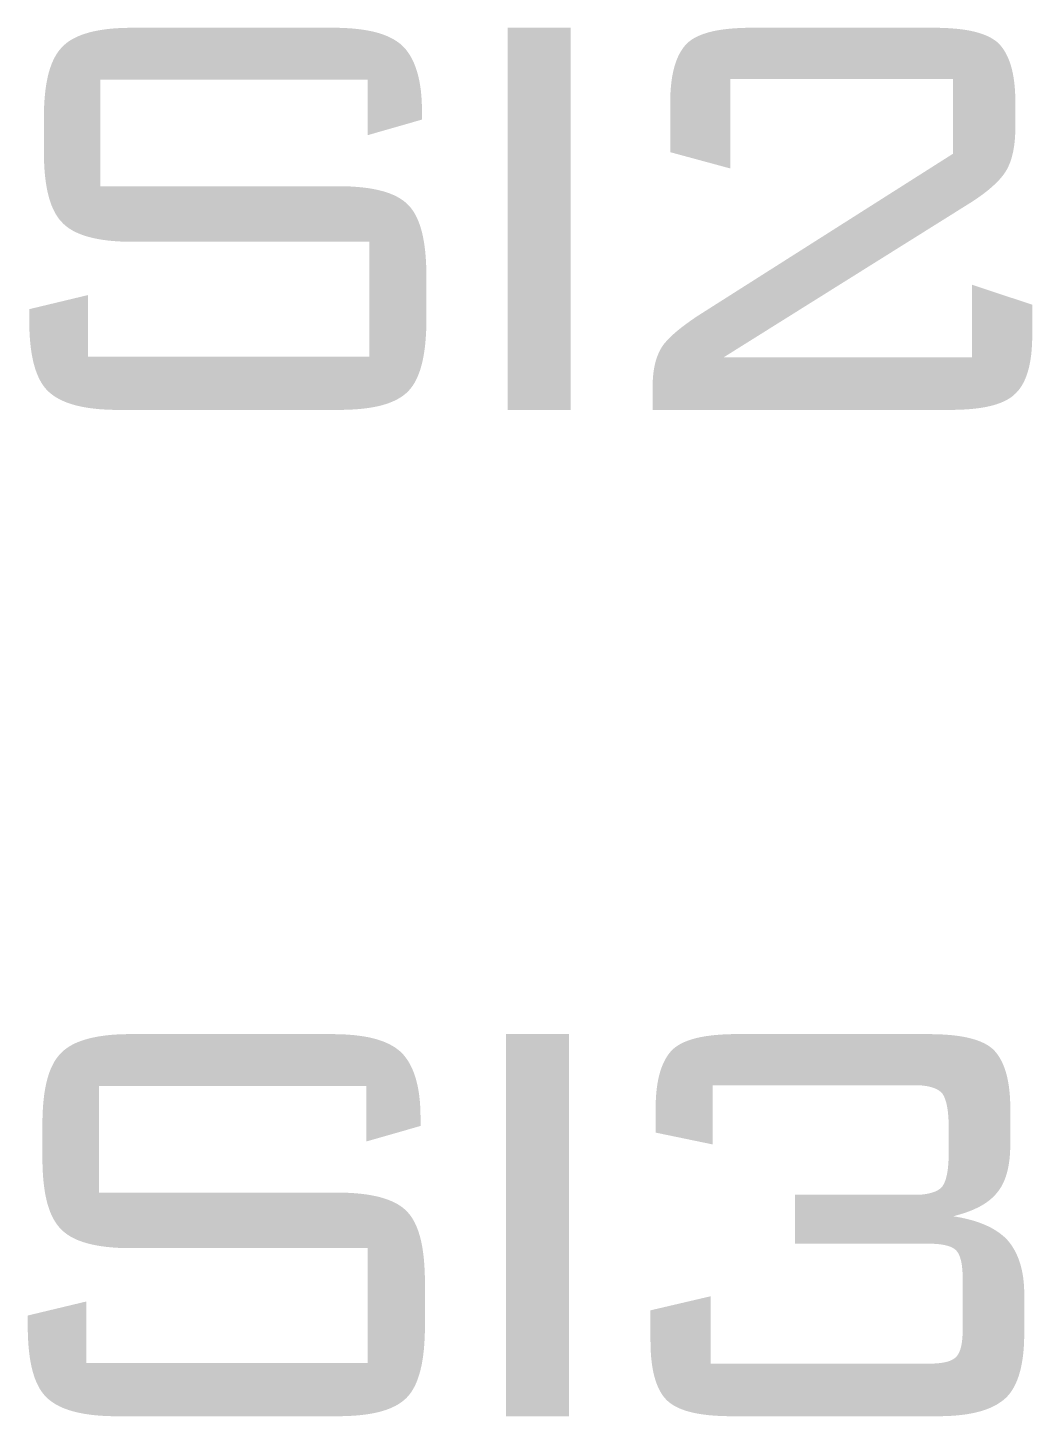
# Model space of a CAD drawing. Extents: x -45 to 645, y -160 to 467.
# Drawn here: x 620.95 to 624.78, y 163.23 to 168.52 of the extents above; entities that cross this region are included whole.
import ezdxf

# ---------------------------------------------------------------- set-up
doc = ezdxf.new("R2010")
doc.units = 0
doc.layers.add('预设值', color=7, linetype='Continuous', true_color=0x000000)

msp = doc.modelspace()

# ---------------------------------------------------------------- hatches: boundary and pattern name
at = {"layer": '预设值', "linetype": 'ByBlock'}
for points in [[(622.2418, 168.1113), (622.2418, 168.323), (622.2418, 168.323), (621.2221, 168.323), (621.2221, 168.323), (621.2221, 167.9166), (621.2222, 167.9166), (622.13, 167.9166), (622.1537, 167.9164), (622.1764, 167.9156), (622.1982, 167.9142), (622.219, 167.9123), (622.2389, 167.9099), (622.2486, 167.9085), (622.2579, 167.9069), (622.2671, 167.9052), (622.276, 167.9034), (622.2847, 167.9014), (622.2931, 167.8993), (622.3013, 167.8971), (622.3092, 167.8947), (622.317, 167.8921), (622.3245, 167.8895), (622.3317, 167.8866), (622.3387, 167.8837), (622.3455, 167.8806), (622.352, 167.8773), (622.3583, 167.8739), (622.3613, 167.8722), (622.3643, 167.8704), (622.3672, 167.8685), (622.3701, 167.8667), (622.3729, 167.8648), (622.3756, 167.8628), (622.3783, 167.8609), (622.381, 167.8589), (622.3835, 167.8568), (622.386, 167.8547), (622.3885, 167.8526), (622.3908, 167.8504), (622.3932, 167.8483), (622.3954, 167.846), (622.3976, 167.8437), (622.3998, 167.8414), (622.4019, 167.839), (622.404, 167.8365), (622.4061, 167.834), (622.4081, 167.8314), (622.4101, 167.8288), (622.4121, 167.826), (622.414, 167.8233), (622.4159, 167.8204), (622.4177, 167.8175), (622.4195, 167.8145), (622.4213, 167.8115), (622.423, 167.8084), (622.4264, 167.802), (622.4296, 167.7954), (622.4327, 167.7885), (622.4356, 167.7814), (622.4384, 167.774), (622.4411, 167.7664), (622.4436, 167.7585), (622.4459, 167.7503), (622.4482, 167.7419), (622.4503, 167.7333), (622.4522, 167.7244), (622.454, 167.7152), (622.4557, 167.7057), (622.4573, 167.6961), (622.4587, 167.6861), (622.4611, 167.6654), (622.4629, 167.6437), (622.4643, 167.6209), (622.4651, 167.5971), (622.4653, 167.5722), (622.4653, 167.5722), (622.4653, 167.4086), (622.4651, 167.3842), (622.4643, 167.3607), (622.4629, 167.3382), (622.4611, 167.3166), (622.4587, 167.296), (622.4557, 167.2763), (622.454, 167.2669), (622.4522, 167.2577), (622.4503, 167.2487), (622.4482, 167.24), (622.4459, 167.2315), (622.4436, 167.2233), (622.4411, 167.2153), (622.4384, 167.2076), (622.4356, 167.2001), (622.4327, 167.1929), (622.4296, 167.1859), (622.4264, 167.1792), (622.423, 167.1727), (622.4213, 167.1696), (622.4195, 167.1665), (622.4177, 167.1635), (622.4159, 167.1606), (622.414, 167.1577), (622.4121, 167.1549), (622.4101, 167.1522), (622.4081, 167.1495), (622.4061, 167.1469), (622.404, 167.1444), (622.4019, 167.1419), (622.3998, 167.1395), (622.3976, 167.1371), (622.3954, 167.1348), (622.3932, 167.1326), (622.3909, 167.1304), (622.3885, 167.1282), (622.3861, 167.1261), (622.3836, 167.124), (622.381, 167.122), (622.3784, 167.12), (622.3758, 167.118), (622.373, 167.1161), (622.3703, 167.1142), (622.3674, 167.1123), (622.3645, 167.1105), (622.3616, 167.1087), (622.3586, 167.1069), (622.3524, 167.1035), (622.3459, 167.1003), (622.3393, 167.0972), (622.3323, 167.0942), (622.3252, 167.0914), (622.3178, 167.0887), (622.3102, 167.0862), (622.3023, 167.0838), (622.2941, 167.0815), (622.2858, 167.0794), (622.2772, 167.0774), (622.2683, 167.0756), (622.2592, 167.0739), (622.2498, 167.0723), (622.2402, 167.0709), (622.2202, 167.0685), (622.1992, 167.0666), (622.1772, 167.0653), (622.1541, 167.0645), (622.13, 167.0642), (622.13, 167.0642), (621.2891, 167.0642), (621.265, 167.0645), (621.2418, 167.0654), (621.2197, 167.0669), (621.1985, 167.0689), (621.1783, 167.0716), (621.1686, 167.0731), (621.1591, 167.0748), (621.1498, 167.0766), (621.1408, 167.0786), (621.1321, 167.0807), (621.1236, 167.0829), (621.1153, 167.0853), (621.1073, 167.0878), (621.0996, 167.0905), (621.092, 167.0933), (621.0848, 167.0962), (621.0777, 167.0993), (621.0709, 167.1025), (621.0644, 167.1059), (621.0581, 167.1094), (621.0521, 167.113), (621.0491, 167.1149), (621.0463, 167.1168), (621.0434, 167.1187), (621.0407, 167.1207), (621.038, 167.1227), (621.0354, 167.1247), (621.0328, 167.1268), (621.0303, 167.1289), (621.0279, 167.131), (621.0255, 167.1332), (621.0232, 167.1354), (621.0209, 167.1376), (621.0187, 167.1399), (621.0165, 167.1422), (621.0144, 167.1447), (621.0123, 167.1471), (621.0102, 167.1496), (621.0082, 167.1522), (621.0062, 167.1549), (621.0043, 167.1576), (621.0024, 167.1604), (621.0005, 167.1632), (620.9986, 167.1661), (620.9968, 167.1691), (620.9951, 167.1721), (620.9933, 167.1752), (620.99, 167.1816), (620.9868, 167.1882), (620.9837, 167.195), (620.9807, 167.2021), (620.978, 167.2095), (620.9753, 167.2171), (620.9728, 167.2249), (620.9704, 167.233), (620.9682, 167.2414), (620.9661, 167.25), (620.9642, 167.2588), (620.9624, 167.2679), (620.9607, 167.2772), (620.9591, 167.2868), (620.9577, 167.2966), (620.9553, 167.317), (620.9535, 167.3385), (620.9522, 167.3608), (620.9514, 167.3842), (620.9511, 167.4086), (620.9511, 167.4086), (620.9511, 167.4481), (620.9511, 167.4481), (621.1746, 167.5017), (621.1746, 167.5017), (621.1746, 167.2674), (621.1747, 167.2674), (622.2473, 167.2674), (622.2473, 167.2674), (622.2473, 167.7049), (622.2473, 167.7049), (621.3422, 167.7049), (621.3181, 167.7052), (621.295, 167.7061), (621.2728, 167.7076), (621.2516, 167.7096), (621.2315, 167.7123), (621.2218, 167.7138), (621.2123, 167.7155), (621.2031, 167.7173), (621.1942, 167.7193), (621.1855, 167.7214), (621.177, 167.7236), (621.1689, 167.726), (621.1609, 167.7285), (621.1532, 167.7312), (621.1458, 167.734), (621.1386, 167.7369), (621.1317, 167.74), (621.1251, 167.7432), (621.1187, 167.7466), (621.1125, 167.7501), (621.1096, 167.7519), (621.1067, 167.7537), (621.1038, 167.7556), (621.101, 167.7575), (621.0983, 167.7594), (621.0957, 167.7614), (621.0931, 167.7634), (621.0906, 167.7654), (621.0881, 167.7675), (621.0857, 167.7696), (621.0834, 167.7717), (621.0811, 167.7739), (621.0789, 167.7761), (621.0746, 167.7806), (621.0724, 167.7829), (621.0703, 167.7853), (621.0682, 167.7878), (621.0661, 167.7903), (621.0641, 167.7929), (621.0621, 167.7956), (621.0602, 167.7983), (621.0583, 167.8011), (621.0564, 167.8039), (621.0545, 167.8068), (621.0527, 167.8097), (621.051, 167.8128), (621.0492, 167.8159), (621.0459, 167.8222), (621.0427, 167.8288), (621.0396, 167.8357), (621.0366, 167.8428), (621.0339, 167.8501), (621.0312, 167.8577), (621.0287, 167.8656), (621.0263, 167.8737), (621.0241, 167.882), (621.022, 167.8906), (621.0201, 167.8994), (621.0183, 167.9085), (621.0166, 167.9179), (621.015, 167.9275), (621.0136, 167.9373), (621.0112, 167.9577), (621.0094, 167.9791), (621.0081, 168.0015), (621.0073, 168.0249), (621.007, 168.0492), (621.007, 168.0492), (621.007, 168.1762), (621.0073, 168.2006), (621.0081, 168.224), (621.0094, 168.2464), (621.0112, 168.2678), (621.0136, 168.2882), (621.015, 168.298), (621.0166, 168.3076), (621.0183, 168.3169), (621.0201, 168.326), (621.022, 168.3348), (621.0241, 168.3434), (621.0263, 168.3518), (621.0287, 168.3599), (621.0312, 168.3677), (621.0339, 168.3753), (621.0366, 168.3827), (621.0396, 168.3898), (621.0427, 168.3966), (621.0459, 168.4032), (621.0492, 168.4096), (621.051, 168.4127), (621.0527, 168.4157), (621.0545, 168.4187), (621.0564, 168.4216), (621.0583, 168.4244), (621.0602, 168.4272), (621.0621, 168.4299), (621.0641, 168.4325), (621.0661, 168.4351), (621.0682, 168.4376), (621.0703, 168.4401), (621.0724, 168.4425), (621.0746, 168.4448), (621.0789, 168.4494), (621.0811, 168.4516), (621.0834, 168.4537), (621.0857, 168.4559), (621.0881, 168.458), (621.0906, 168.46), (621.0931, 168.4621), (621.0957, 168.4641), (621.0983, 168.466), (621.101, 168.468), (621.1038, 168.4699), (621.1067, 168.4717), (621.1096, 168.4736), (621.1125, 168.4754), (621.1187, 168.4788), (621.1251, 168.4822), (621.1317, 168.4854), (621.1386, 168.4885), (621.1458, 168.4914), (621.1532, 168.4942), (621.1609, 168.4969), (621.1689, 168.4994), (621.177, 168.5018), (621.1855, 168.5041), (621.1942, 168.5062), (621.2031, 168.5081), (621.2123, 168.51), (621.2218, 168.5116), (621.2315, 168.5132), (621.2516, 168.5158), (621.2728, 168.5179), (621.295, 168.5193), (621.3181, 168.5202), (621.3422, 168.5205), (621.3423, 168.5205), (622.1104, 168.5205), (622.134, 168.5203), (622.1567, 168.5195), (622.1784, 168.5181), (622.1991, 168.5162), (622.2189, 168.5138), (622.2284, 168.5124), (622.2377, 168.5108), (622.2467, 168.5092), (622.2556, 168.5073), (622.2642, 168.5053), (622.2725, 168.5032), (622.2807, 168.501), (622.2886, 168.4986), (622.2963, 168.4961), (622.3037, 168.4934), (622.3109, 168.4906), (622.318, 168.4876), (622.3247, 168.4845), (622.3313, 168.4812), (622.3376, 168.4779), (622.3438, 168.4743), (622.3497, 168.4706), (622.3525, 168.4687), (622.3553, 168.4668), (622.3581, 168.4648), (622.3608, 168.4628), (622.3635, 168.4608), (622.3661, 168.4587), (622.3686, 168.4566), (622.3711, 168.4544), (622.3735, 168.4523), (622.3759, 168.45), (622.3781, 168.4477), (622.3803, 168.4454), (622.3825, 168.4431), (622.3846, 168.4406), (622.3866, 168.4382), (622.3887, 168.4356), (622.3927, 168.4304), (622.3965, 168.425), (622.4003, 168.4194), (622.4038, 168.4136), (622.4073, 168.4076), (622.4106, 168.4014), (622.4138, 168.395), (622.4169, 168.3884), (622.4198, 168.3816), (622.4225, 168.3746), (622.4252, 168.3673), (622.4277, 168.3599), (622.43, 168.3523), (622.4323, 168.3444), (622.4343, 168.3364), (622.4363, 168.3281), (622.4381, 168.3196), (622.4397, 168.311), (622.4412, 168.3021), (622.4426, 168.293), (622.4439, 168.2837), (622.4459, 168.2644), (622.4473, 168.2444), (622.4482, 168.2234), (622.4485, 168.2016), (622.4485, 168.2016), (622.4485, 168.1706), (622.4485, 168.1706)], [(623.0151, 167.0642), (622.7748, 167.0642), (622.7748, 167.0643), (622.7748, 168.5205), (622.7748, 168.5205), (623.0151, 168.5205), (623.0151, 168.5205)], [(623.3949, 168.0464), (623.3949, 168.2355), (623.3952, 168.2557), (623.396, 168.2751), (623.3973, 168.2936), (623.3991, 168.3112), (623.4002, 168.3198), (623.4014, 168.3281), (623.4027, 168.3362), (623.4042, 168.3441), (623.4058, 168.3518), (623.4075, 168.3593), (623.4094, 168.3667), (623.4114, 168.3738), (623.4134, 168.3807), (623.4157, 168.3874), (623.418, 168.3939), (623.4205, 168.4002), (623.423, 168.4064), (623.4257, 168.4123), (623.4286, 168.418), (623.4315, 168.4236), (623.4346, 168.4289), (623.4377, 168.4341), (623.441, 168.4391), (623.4444, 168.4439), (623.4462, 168.4462), (623.448, 168.4485), (623.4498, 168.4507), (623.4516, 168.4529), (623.4535, 168.4551), (623.4553, 168.4572), (623.4573, 168.4592), (623.4592, 168.4612), (623.4612, 168.4631), (623.4633, 168.4649), (623.4654, 168.4667), (623.4675, 168.4684), (623.4698, 168.4701), (623.472, 168.4718), (623.4744, 168.4735), (623.4768, 168.4751), (623.4792, 168.4768), (623.4817, 168.4783), (623.4843, 168.4799), (623.4869, 168.4814), (623.4924, 168.4844), (623.498, 168.4872), (623.5039, 168.4899), (623.51, 168.4925), (623.5164, 168.495), (623.523, 168.4974), (623.5298, 168.4996), (623.5369, 168.5018), (623.5442, 168.5038), (623.5517, 168.5057), (623.5595, 168.5075), (623.5675, 168.5092), (623.5758, 168.5108), (623.5843, 168.5122), (623.602, 168.5147), (623.6207, 168.5168), (623.6403, 168.5184), (623.6609, 168.5196), (623.6825, 168.5203), (623.705, 168.5205), (623.7051, 168.5205), (624.4007, 168.5205), (624.4233, 168.5203), (624.4449, 168.5196), (624.4655, 168.5184), (624.4851, 168.5168), (624.5038, 168.5147), (624.5215, 168.5122), (624.53, 168.5108), (624.5382, 168.5092), (624.5463, 168.5075), (624.554, 168.5057), (624.5616, 168.5038), (624.5689, 168.5018), (624.576, 168.4996), (624.5828, 168.4974), (624.5894, 168.495), (624.5958, 168.4925), (624.6019, 168.4899), (624.6078, 168.4872), (624.6135, 168.4844), (624.6189, 168.4814), (624.6215, 168.4799), (624.6241, 168.4783), (624.6266, 168.4768), (624.6291, 168.4751), (624.6315, 168.4735), (624.6338, 168.4718), (624.6361, 168.4701), (624.6383, 168.4684), (624.6405, 168.4667), (624.6426, 168.4649), (624.6446, 168.4631), (624.6466, 168.4612), (624.6486, 168.4592), (624.6505, 168.4572), (624.6524, 168.4551), (624.6542, 168.4529), (624.6561, 168.4507), (624.6579, 168.4485), (624.6597, 168.4462), (624.6614, 168.4439), (624.6648, 168.4391), (624.6681, 168.4341), (624.6713, 168.4289), (624.6743, 168.4236), (624.6773, 168.418), (624.6801, 168.4123), (624.6828, 168.4064), (624.6853, 168.4002), (624.6878, 168.3939), (624.6901, 168.3874), (624.6923, 168.3807), (624.6944, 168.3738), (624.6964, 168.3667), (624.6982, 168.3593), (624.7, 168.3518), (624.7016, 168.3441), (624.703, 168.3362), (624.7044, 168.3281), (624.7056, 168.3198), (624.7067, 168.3112), (624.7085, 168.2936), (624.7098, 168.2751), (624.7106, 168.2557), (624.7108, 168.2355), (624.7108, 168.2355), (624.7108, 168.1452), (624.7107, 168.1317), (624.7103, 168.1186), (624.7096, 168.106), (624.7087, 168.0938), (624.7076, 168.082), (624.7061, 168.0707), (624.7044, 168.0598), (624.7025, 168.0492), (624.7002, 168.0391), (624.6978, 168.0294), (624.6964, 168.0247), (624.695, 168.02), (624.6935, 168.0155), (624.692, 168.011), (624.6904, 168.0067), (624.6887, 168.0024), (624.687, 167.9982), (624.6852, 167.9941), (624.6833, 167.9901), (624.6814, 167.9862), (624.6794, 167.9824), (624.6773, 167.9786), (624.6751, 167.9749), (624.6728, 167.9712), (624.6703, 167.9674), (624.6677, 167.9636), (624.6648, 167.9597), (624.6619, 167.9559), (624.6587, 167.952), (624.6554, 167.948), (624.652, 167.9441), (624.6484, 167.9401), (624.6407, 167.9321), (624.6324, 167.924), (624.6236, 167.9159), (624.6141, 167.9076), (624.6041, 167.8994), (624.5934, 167.891), (624.5823, 167.8827), (624.5705, 167.8743), (624.5582, 167.8658), (624.5454, 167.8574), (624.532, 167.8489), (624.532, 167.8489), (623.5989, 167.2647), (623.599, 167.2647), (624.546, 167.2647), (624.546, 167.2647), (624.546, 167.5412), (624.546, 167.5412), (624.7751, 167.465), (624.7751, 167.465), (624.7751, 167.3493), (624.7749, 167.3291), (624.7741, 167.3098), (624.7728, 167.2912), (624.771, 167.2736), (624.7699, 167.2651), (624.7686, 167.2568), (624.7673, 167.2487), (624.7658, 167.2408), (624.7642, 167.2331), (624.7625, 167.2257), (624.7607, 167.2184), (624.7587, 167.2113), (624.7566, 167.2045), (624.7544, 167.1979), (624.752, 167.1914), (624.7496, 167.1852), (624.747, 167.1792), (624.7443, 167.1734), (624.7415, 167.1678), (624.7385, 167.1623), (624.7355, 167.1571), (624.7339, 167.1546), (624.7323, 167.1521), (624.7307, 167.1497), (624.729, 167.1473), (624.7273, 167.145), (624.7256, 167.1427), (624.7239, 167.1405), (624.7221, 167.1383), (624.7203, 167.1362), (624.7184, 167.1341), (624.7166, 167.1321), (624.7147, 167.1301), (624.7128, 167.1282), (624.7068, 167.1224), (624.7047, 167.1205), (624.7025, 167.1187), (624.7002, 167.1168), (624.6979, 167.115), (624.6956, 167.1132), (624.6931, 167.1115), (624.6907, 167.1098), (624.6881, 167.1081), (624.6855, 167.1065), (624.6828, 167.1049), (624.6801, 167.1033), (624.6773, 167.1018), (624.6716, 167.0988), (624.6656, 167.0959), (624.6593, 167.0932), (624.6529, 167.0906), (624.6462, 167.0881), (624.6392, 167.0857), (624.632, 167.0835), (624.6246, 167.0814), (624.6169, 167.0794), (624.609, 167.0776), (624.6008, 167.0758), (624.5925, 167.0742), (624.5838, 167.0727), (624.5659, 167.0701), (624.547, 167.068), (624.5272, 167.0663), (624.5065, 167.0652), (624.4848, 167.0645), (624.4622, 167.0642), (624.4622, 167.0642), (623.3279, 167.0642), (623.3279, 167.0642), (623.3279, 167.1546), (623.3281, 167.1671), (623.3286, 167.1792), (623.3294, 167.1909), (623.3305, 167.2023), (623.3319, 167.2132), (623.3336, 167.2238), (623.3346, 167.229), (623.3357, 167.234), (623.3368, 167.239), (623.338, 167.2438), (623.3393, 167.2486), (623.3406, 167.2533), (623.3421, 167.2579), (623.3436, 167.2624), (623.3451, 167.2669), (623.3468, 167.2712), (623.3485, 167.2755), (623.3503, 167.2796), (623.3521, 167.2837), (623.3541, 167.2877), (623.356, 167.2916), (623.3581, 167.2954), (623.3602, 167.2991), (623.3624, 167.3028), (623.3647, 167.3063), (623.367, 167.3098), (623.3694, 167.313), (623.372, 167.3162), (623.3746, 167.3194), (623.3773, 167.3226), (623.3832, 167.3291), (623.3894, 167.3357), (623.3961, 167.3424), (623.4032, 167.3491), (623.4107, 167.3558), (623.4187, 167.3627), (623.427, 167.3696), (623.4357, 167.3766), (623.4542, 167.3907), (623.4742, 167.4051), (623.4955, 167.4198), (623.4956, 167.4199), (624.4734, 168.0407), (624.4734, 168.0407), (624.4734, 168.3258), (624.4734, 168.3258), (623.624, 168.3258), (623.624, 168.3258), (623.624, 167.9843), (623.624, 167.9843)], [(622.2362, 164.276), (622.2362, 164.4877), (622.2362, 164.4877), (621.2165, 164.4877), (621.2165, 164.4877), (621.2165, 164.0813), (621.2166, 164.0813), (622.1245, 164.0813), (622.1482, 164.0811), (622.1709, 164.0803), (622.1927, 164.0789), (622.2135, 164.077), (622.2334, 164.0746), (622.2431, 164.0732), (622.2524, 164.0716), (622.2616, 164.0699), (622.2705, 164.0681), (622.2792, 164.0661), (622.2876, 164.064), (622.2958, 164.0618), (622.3037, 164.0594), (622.3115, 164.0568), (622.319, 164.0542), (622.3262, 164.0513), (622.3332, 164.0484), (622.34, 164.0453), (622.3465, 164.042), (622.3528, 164.0386), (622.3558, 164.0369), (622.3588, 164.0351), (622.3617, 164.0332), (622.3646, 164.0314), (622.3674, 164.0295), (622.3701, 164.0275), (622.3728, 164.0256), (622.3755, 164.0236), (622.378, 164.0215), (622.3805, 164.0194), (622.383, 164.0173), (622.3853, 164.0151), (622.3877, 164.013), (622.3899, 164.0107), (622.3921, 164.0084), (622.3943, 164.0061), (622.3964, 164.0037), (622.3985, 164.0012), (622.4006, 163.9987), (622.4026, 163.9961), (622.4046, 163.9935), (622.4066, 163.9908), (622.4085, 163.988), (622.4103, 163.9852), (622.4122, 163.9823), (622.414, 163.9793), (622.4158, 163.9763), (622.4175, 163.9732), (622.4209, 163.9668), (622.4241, 163.9602), (622.4272, 163.9533), (622.4301, 163.9462), (622.4329, 163.9388), (622.4355, 163.9312), (622.438, 163.9233), (622.4404, 163.9151), (622.4426, 163.9067), (622.4447, 163.8981), (622.4467, 163.8891), (622.4485, 163.88), (622.4502, 163.8705), (622.4517, 163.8608), (622.4531, 163.8509), (622.4555, 163.8302), (622.4573, 163.8085), (622.4587, 163.7857), (622.4595, 163.7619), (622.4597, 163.737), (622.4597, 163.737), (622.4597, 163.5733), (622.4595, 163.5489), (622.4587, 163.5254), (622.4573, 163.5029), (622.4555, 163.4813), (622.4531, 163.4607), (622.4502, 163.441), (622.4485, 163.4316), (622.4467, 163.4224), (622.4447, 163.4134), (622.4426, 163.4047), (622.4404, 163.3962), (622.438, 163.388), (622.4355, 163.38), (622.4329, 163.3723), (622.4301, 163.3648), (622.4272, 163.3576), (622.4241, 163.3506), (622.4209, 163.3439), (622.4175, 163.3374), (622.4158, 163.3343), (622.414, 163.3312), (622.4122, 163.3282), (622.4103, 163.3253), (622.4085, 163.3224), (622.4066, 163.3196), (622.4046, 163.3169), (622.4026, 163.3142), (622.4006, 163.3116), (622.3985, 163.3091), (622.3964, 163.3066), (622.3943, 163.3042), (622.3921, 163.3018), (622.3899, 163.2995), (622.3877, 163.2973), (622.3854, 163.2951), (622.383, 163.293), (622.3806, 163.2908), (622.3781, 163.2888), (622.3755, 163.2867), (622.3729, 163.2847), (622.3703, 163.2827), (622.3675, 163.2808), (622.3648, 163.2789), (622.3619, 163.2771), (622.359, 163.2752), (622.3561, 163.2734), (622.3531, 163.2717), (622.3469, 163.2683), (622.3404, 163.2651), (622.3338, 163.2619), (622.3268, 163.259), (622.3197, 163.2562), (622.3123, 163.2535), (622.3047, 163.251), (622.2968, 163.2486), (622.2886, 163.2463), (622.2803, 163.2442), (622.2717, 163.2422), (622.2628, 163.2404), (622.2537, 163.2387), (622.2443, 163.2371), (622.2347, 163.2357), (622.2147, 163.2333), (622.1937, 163.2314), (622.1717, 163.2301), (622.1486, 163.2293), (622.1245, 163.229), (622.1245, 163.229), (621.2836, 163.229), (621.2595, 163.2293), (621.2363, 163.2302), (621.2142, 163.2317), (621.193, 163.2337), (621.1728, 163.2364), (621.1631, 163.2379), (621.1536, 163.2396), (621.1443, 163.2414), (621.1353, 163.2434), (621.1266, 163.2455), (621.1181, 163.2477), (621.1098, 163.2501), (621.1018, 163.2526), (621.0941, 163.2553), (621.0865, 163.2581), (621.0793, 163.261), (621.0722, 163.2641), (621.0654, 163.2673), (621.0589, 163.2707), (621.0526, 163.2742), (621.0466, 163.2778), (621.0436, 163.2797), (621.0408, 163.2816), (621.0379, 163.2835), (621.0352, 163.2855), (621.0325, 163.2875), (621.0299, 163.2895), (621.0273, 163.2916), (621.0248, 163.2937), (621.0224, 163.2958), (621.02, 163.298), (621.0177, 163.3002), (621.0154, 163.3024), (621.0132, 163.3047), (621.011, 163.307), (621.0089, 163.3094), (621.0068, 163.3119), (621.0047, 163.3144), (621.0027, 163.317), (621.0007, 163.3197), (620.9988, 163.3224), (620.9969, 163.3252), (620.995, 163.328), (620.9931, 163.3309), (620.9913, 163.3338), (620.9896, 163.3369), (620.9878, 163.34), (620.9845, 163.3463), (620.9812, 163.3529), (620.9782, 163.3598), (620.9752, 163.3669), (620.9724, 163.3742), (620.9698, 163.3818), (620.9673, 163.3897), (620.9649, 163.3978), (620.9627, 163.4061), (620.9606, 163.4147), (620.9586, 163.4235), (620.9568, 163.4326), (620.9551, 163.442), (620.9536, 163.4516), (620.9522, 163.4614), (620.9498, 163.4818), (620.9479, 163.5032), (620.9466, 163.5256), (620.9458, 163.549), (620.9455, 163.5733), (620.9455, 163.5733), (620.9455, 163.6128), (620.9455, 163.6128), (621.169, 163.6664), (621.169, 163.6664), (621.169, 163.4322), (621.1691, 163.4322), (622.2418, 163.4322), (622.2418, 163.4322), (622.2418, 163.8696), (622.2418, 163.8696), (621.3367, 163.8696), (621.3126, 163.8699), (621.2895, 163.8708), (621.2673, 163.8723), (621.2461, 163.8743), (621.226, 163.877), (621.2163, 163.8785), (621.2068, 163.8802), (621.1976, 163.882), (621.1887, 163.884), (621.18, 163.8861), (621.1715, 163.8883), (621.1634, 163.8907), (621.1554, 163.8932), (621.1477, 163.8959), (621.1403, 163.8987), (621.1331, 163.9016), (621.1262, 163.9047), (621.1196, 163.9079), (621.1132, 163.9113), (621.107, 163.9148), (621.1041, 163.9166), (621.1012, 163.9184), (621.0983, 163.9203), (621.0955, 163.9222), (621.0928, 163.9241), (621.0902, 163.9261), (621.0876, 163.9281), (621.0851, 163.9301), (621.0826, 163.9322), (621.0802, 163.9343), (621.0779, 163.9364), (621.0756, 163.9386), (621.0734, 163.9408), (621.0691, 163.9453), (621.0669, 163.9476), (621.0648, 163.9501), (621.0627, 163.9525), (621.0606, 163.955), (621.0586, 163.9576), (621.0566, 163.9603), (621.0547, 163.963), (621.0528, 163.9658), (621.0509, 163.9686), (621.049, 163.9715), (621.0472, 163.9745), (621.0455, 163.9775), (621.0437, 163.9806), (621.0404, 163.987), (621.0371, 163.9936), (621.0341, 164.0004), (621.0311, 164.0075), (621.0283, 164.0149), (621.0257, 164.0225), (621.0232, 164.0303), (621.0208, 164.0384), (621.0186, 164.0468), (621.0165, 164.0554), (621.0145, 164.0642), (621.0127, 164.0733), (621.011, 164.0826), (621.0095, 164.0922), (621.0081, 164.102), (621.0057, 164.1224), (621.0038, 164.1439), (621.0025, 164.1662), (621.0017, 164.1896), (621.0014, 164.214), (621.0014, 164.214), (621.0014, 164.3409), (621.0017, 164.3653), (621.0025, 164.3887), (621.0038, 164.4111), (621.0057, 164.4325), (621.0081, 164.4529), (621.0095, 164.4627), (621.011, 164.4723), (621.0127, 164.4817), (621.0145, 164.4908), (621.0165, 164.4996), (621.0186, 164.5082), (621.0208, 164.5165), (621.0232, 164.5246), (621.0257, 164.5325), (621.0283, 164.5401), (621.0311, 164.5474), (621.0341, 164.5545), (621.0371, 164.5614), (621.0404, 164.568), (621.0437, 164.5744), (621.0455, 164.5774), (621.0472, 164.5805), (621.049, 164.5834), (621.0509, 164.5863), (621.0528, 164.5892), (621.0547, 164.5919), (621.0566, 164.5947), (621.0586, 164.5973), (621.0606, 164.5999), (621.0627, 164.6024), (621.0648, 164.6049), (621.0669, 164.6073), (621.0691, 164.6096), (621.0734, 164.6142), (621.0756, 164.6163), (621.0779, 164.6185), (621.0802, 164.6206), (621.0826, 164.6227), (621.0851, 164.6248), (621.0876, 164.6268), (621.0902, 164.6288), (621.0928, 164.6308), (621.0955, 164.6327), (621.0983, 164.6346), (621.1012, 164.6365), (621.1041, 164.6383), (621.107, 164.6401), (621.1132, 164.6436), (621.1196, 164.647), (621.1262, 164.6502), (621.1331, 164.6533), (621.1403, 164.6562), (621.1477, 164.659), (621.1554, 164.6617), (621.1634, 164.6642), (621.1715, 164.6666), (621.18, 164.6688), (621.1887, 164.6709), (621.1976, 164.6729), (621.2068, 164.6747), (621.2163, 164.6764), (621.226, 164.6779), (621.2461, 164.6806), (621.2673, 164.6827), (621.2895, 164.6841), (621.3126, 164.685), (621.3367, 164.6853), (621.3368, 164.6853), (622.1049, 164.6852), (622.1285, 164.685), (622.1512, 164.6842), (622.1728, 164.6828), (622.1935, 164.681), (622.2133, 164.6785), (622.2228, 164.6771), (622.2321, 164.6756), (622.2412, 164.6739), (622.25, 164.6721), (622.2586, 164.6701), (622.2669, 164.668), (622.2751, 164.6657), (622.283, 164.6633), (622.2907, 164.6608), (622.2981, 164.6581), (622.3054, 164.6553), (622.3124, 164.6523), (622.3191, 164.6492), (622.3257, 164.646), (622.332, 164.6426), (622.3382, 164.6391), (622.3441, 164.6354), (622.3469, 164.6335), (622.3497, 164.6315), (622.3525, 164.6296), (622.3552, 164.6276), (622.3579, 164.6255), (622.3605, 164.6234), (622.363, 164.6213), (622.3655, 164.6191), (622.3679, 164.617), (622.3703, 164.6147), (622.3725, 164.6124), (622.3747, 164.6101), (622.3769, 164.6078), (622.379, 164.6053), (622.381, 164.6029), (622.3831, 164.6003), (622.3871, 164.5951), (622.3909, 164.5897), (622.3947, 164.5841), (622.3983, 164.5783), (622.4017, 164.5723), (622.405, 164.5661), (622.4082, 164.5597), (622.4113, 164.5531), (622.4142, 164.5463), (622.417, 164.5393), (622.4196, 164.5321), (622.4221, 164.5246), (622.4245, 164.517), (622.4267, 164.5092), (622.4288, 164.5011), (622.4307, 164.4929), (622.4325, 164.4844), (622.4342, 164.4757), (622.4357, 164.4669), (622.4371, 164.4578), (622.4383, 164.4485), (622.4404, 164.4292), (622.4418, 164.4091), (622.4427, 164.3882), (622.443, 164.3664), (622.443, 164.3664), (622.443, 164.3353), (622.443, 164.3353)], [(623.0094, 163.229), (622.7691, 163.229), (622.7691, 163.2291), (622.7691, 164.6853), (622.7691, 164.6853), (623.0094, 164.6853), (623.0094, 164.6853)], [(624.4149, 163.229), (623.6298, 163.229), (623.6073, 163.2293), (623.5857, 163.23), (623.5651, 163.2311), (623.5455, 163.2327), (623.5268, 163.2348), (623.5091, 163.2374), (623.5006, 163.2388), (623.4923, 163.2404), (623.4843, 163.2421), (623.4765, 163.2438), (623.469, 163.2458), (623.4617, 163.2478), (623.4546, 163.2499), (623.4478, 163.2522), (623.4412, 163.2545), (623.4348, 163.257), (623.4287, 163.2596), (623.4228, 163.2624), (623.4171, 163.2652), (623.4117, 163.2681), (623.409, 163.2696), (623.4065, 163.2712), (623.404, 163.2728), (623.4015, 163.2744), (623.3991, 163.276), (623.3968, 163.2777), (623.3945, 163.2793), (623.3923, 163.2811), (623.3901, 163.2828), (623.388, 163.2846), (623.3859, 163.2864), (623.3839, 163.2882), (623.382, 163.2901), (623.38, 163.292), (623.3782, 163.294), (623.3763, 163.2961), (623.3745, 163.2982), (623.3727, 163.3003), (623.3709, 163.3025), (623.3691, 163.3048), (623.3674, 163.3071), (623.3657, 163.3095), (623.3641, 163.3119), (623.3624, 163.3143), (623.3608, 163.3169), (623.3593, 163.3194), (623.3562, 163.3247), (623.3533, 163.3303), (623.3505, 163.336), (623.3478, 163.3419), (623.3452, 163.3481), (623.3427, 163.3544), (623.3404, 163.361), (623.3382, 163.3677), (623.3361, 163.3747), (623.3341, 163.3819), (623.3323, 163.3893), (623.3306, 163.3969), (623.329, 163.4047), (623.3275, 163.4127), (623.3262, 163.4209), (623.325, 163.4293), (623.3239, 163.4379), (623.3221, 163.4557), (623.3208, 163.4744), (623.32, 163.4938), (623.3197, 163.514), (623.3197, 163.514), (623.3197, 163.6326), (623.3197, 163.6326), (623.5488, 163.6862), (623.5488, 163.6862), (623.5488, 163.4294), (623.5489, 163.4294), (624.3814, 163.4294), (624.3911, 163.4295), (624.4004, 163.4298), (624.4092, 163.4303), (624.4176, 163.431), (624.4255, 163.4319), (624.433, 163.433), (624.4366, 163.4336), (624.4401, 163.4343), (624.4434, 163.435), (624.4467, 163.4357), (624.4498, 163.4366), (624.4529, 163.4374), (624.4558, 163.4383), (624.4587, 163.4393), (624.4614, 163.4403), (624.464, 163.4414), (624.4666, 163.4425), (624.469, 163.4437), (624.4702, 163.4443), (624.4713, 163.4449), (624.4724, 163.4455), (624.4735, 163.4462), (624.4746, 163.4468), (624.4756, 163.4475), (624.4767, 163.4482), (624.4777, 163.4489), (624.4786, 163.4496), (624.4796, 163.4503), (624.4805, 163.451), (624.4814, 163.4517), (624.4823, 163.4525), (624.4831, 163.4533), (624.4839, 163.454), (624.4847, 163.4548), (624.4855, 163.4556), (624.4863, 163.4565), (624.487, 163.4573), (624.4878, 163.4582), (624.4885, 163.4591), (624.4892, 163.46), (624.4899, 163.461), (624.4906, 163.462), (624.4913, 163.463), (624.492, 163.464), (624.4926, 163.4651), (624.4933, 163.4661), (624.4939, 163.4672), (624.4945, 163.4684), (624.4957, 163.4707), (624.4969, 163.4732), (624.498, 163.4757), (624.4991, 163.4784), (624.5001, 163.4812), (624.501, 163.484), (624.5019, 163.487), (624.5028, 163.4901), (624.5036, 163.4933), (624.5044, 163.4966), (624.5051, 163.5), (624.5058, 163.5035), (624.5064, 163.5071), (624.5075, 163.5147), (624.5083, 163.5227), (624.509, 163.5311), (624.5095, 163.54), (624.5098, 163.5494), (624.5099, 163.5592), (624.5099, 163.5592), (624.5099, 163.7539), (624.5098, 163.7638), (624.5095, 163.7732), (624.509, 163.7823), (624.5083, 163.7909), (624.5075, 163.7991), (624.5064, 163.8069), (624.5058, 163.8107), (624.5051, 163.8143), (624.5044, 163.8179), (624.5036, 163.8213), (624.5028, 163.8246), (624.5019, 163.8278), (624.501, 163.8309), (624.5001, 163.8339), (624.4991, 163.8368), (624.498, 163.8396), (624.4969, 163.8423), (624.4957, 163.8448), (624.4945, 163.8473), (624.4939, 163.8484), (624.4933, 163.8496), (624.4926, 163.8507), (624.492, 163.8518), (624.4913, 163.8529), (624.4906, 163.8539), (624.4899, 163.8549), (624.4892, 163.8559), (624.4885, 163.8569), (624.4878, 163.8578), (624.487, 163.8587), (624.4863, 163.8596), (624.4855, 163.8604), (624.4847, 163.8612), (624.4839, 163.862), (624.4831, 163.8628), (624.4822, 163.8635), (624.4814, 163.8643), (624.4804, 163.865), (624.4795, 163.8658), (624.4785, 163.8665), (624.4775, 163.8672), (624.4765, 163.8679), (624.4755, 163.8685), (624.4744, 163.8692), (624.4733, 163.8698), (624.4722, 163.8705), (624.471, 163.8711), (624.4686, 163.8723), (624.4661, 163.8735), (624.4635, 163.8746), (624.4608, 163.8757), (624.458, 163.8767), (624.455, 163.8777), (624.452, 163.8786), (624.4489, 163.8794), (624.4457, 163.8803), (624.4423, 163.881), (624.4389, 163.8818), (624.4354, 163.8824), (624.4318, 163.883), (624.4243, 163.8841), (624.4164, 163.885), (624.4082, 163.8857), (624.3996, 163.8862), (624.3907, 163.8865), (624.3814, 163.8866), (624.3814, 163.8866), (623.8701, 163.8866), (623.8701, 163.8866), (623.8701, 164.0728), (623.8701, 164.0728), (624.3283, 164.0728), (624.3376, 164.073), (624.3465, 164.0733), (624.3551, 164.074), (624.3633, 164.0749), (624.3673, 164.0754), (624.3712, 164.076), (624.375, 164.0767), (624.3787, 164.0774), (624.3823, 164.0782), (624.3858, 164.0791), (624.3893, 164.08), (624.3926, 164.0809), (624.3958, 164.082), (624.3989, 164.0831), (624.402, 164.0842), (624.4049, 164.0854), (624.4077, 164.0866), (624.4104, 164.0879), (624.413, 164.0893), (624.4155, 164.0907), (624.4168, 164.0914), (624.418, 164.0922), (624.4191, 164.0929), (624.4202, 164.0937), (624.4214, 164.0945), (624.4224, 164.0953), (624.4235, 164.0961), (624.4245, 164.0969), (624.4255, 164.0977), (624.4265, 164.0986), (624.4274, 164.0994), (624.4283, 164.1003), (624.4292, 164.1012), (624.4301, 164.1021), (624.4309, 164.103), (624.4317, 164.1039), (624.4325, 164.105), (624.4333, 164.1061), (624.434, 164.1072), (624.4348, 164.1084), (624.4355, 164.1096), (624.4362, 164.1108), (624.4369, 164.112), (624.4376, 164.1133), (624.4389, 164.116), (624.4402, 164.1187), (624.4415, 164.1216), (624.4427, 164.1247), (624.4438, 164.1278), (624.4449, 164.1311), (624.446, 164.1345), (624.447, 164.1381), (624.448, 164.1418), (624.4489, 164.1456), (624.4497, 164.1495), (624.4505, 164.1536), (624.452, 164.1623), (624.4533, 164.1715), (624.4544, 164.1812), (624.4552, 164.1916), (624.4559, 164.2026), (624.4564, 164.2143), (624.4568, 164.2394), (624.4568, 164.2394), (624.4568, 164.324), (624.4564, 164.3484), (624.4559, 164.3597), (624.4552, 164.3706), (624.4544, 164.3809), (624.4533, 164.3907), (624.452, 164.4), (624.4505, 164.4087), (624.4497, 164.4129), (624.4489, 164.4169), (624.448, 164.4208), (624.447, 164.4246), (624.446, 164.4282), (624.4449, 164.4317), (624.4438, 164.4351), (624.4427, 164.4383), (624.4415, 164.4414), (624.4402, 164.4444), (624.4389, 164.4473), (624.4376, 164.45), (624.4369, 164.4513), (624.4362, 164.4526), (624.4355, 164.4538), (624.4348, 164.455), (624.434, 164.4562), (624.4333, 164.4573), (624.4325, 164.4584), (624.4317, 164.4595), (624.4309, 164.4604), (624.4301, 164.4613), (624.4292, 164.4622), (624.4283, 164.4631), (624.4274, 164.464), (624.4265, 164.4648), (624.4255, 164.4657), (624.4245, 164.4665), (624.4235, 164.4673), (624.4224, 164.4681), (624.4214, 164.4689), (624.4202, 164.4697), (624.4191, 164.4705), (624.418, 164.4712), (624.4168, 164.472), (624.4155, 164.4727), (624.413, 164.4741), (624.4104, 164.4754), (624.4077, 164.4767), (624.4049, 164.478), (624.402, 164.4792), (624.3989, 164.4803), (624.3958, 164.4814), (624.3926, 164.4824), (624.3893, 164.4834), (624.3858, 164.4843), (624.3823, 164.4851), (624.3787, 164.4859), (624.375, 164.4866), (624.3712, 164.4873), (624.3673, 164.4879), (624.3633, 164.4885), (624.3551, 164.4894), (624.3465, 164.49), (624.3376, 164.4904), (624.3283, 164.4905), (624.3283, 164.4905), (623.5572, 164.4905), (623.5572, 164.4905), (623.5572, 164.2648), (623.5572, 164.2648), (623.3393, 164.3099), (623.3393, 164.3099), (623.3392, 164.4002), (623.3395, 164.4204), (623.3403, 164.4398), (623.3416, 164.4583), (623.3434, 164.476), (623.3445, 164.4845), (623.3457, 164.4929), (623.347, 164.501), (623.3485, 164.5089), (623.3501, 164.5166), (623.3518, 164.5241), (623.3537, 164.5314), (623.3557, 164.5385), (623.3577, 164.5455), (623.36, 164.5522), (623.3623, 164.5587), (623.3648, 164.565), (623.3673, 164.5712), (623.37, 164.5771), (623.3729, 164.5828), (623.3758, 164.5884), (623.3789, 164.5937), (623.382, 164.5989), (623.3853, 164.6039), (623.3887, 164.6087), (623.3905, 164.611), (623.3923, 164.6133), (623.3941, 164.6155), (623.3959, 164.6177), (623.3978, 164.6199), (623.3996, 164.622), (623.4016, 164.624), (623.4035, 164.626), (623.4055, 164.6279), (623.4076, 164.6297), (623.4097, 164.6314), (623.4118, 164.6332), (623.4141, 164.6349), (623.4163, 164.6366), (623.4187, 164.6383), (623.4211, 164.6399), (623.4235, 164.6415), (623.426, 164.6431), (623.4286, 164.6446), (623.4312, 164.6462), (623.4367, 164.6491), (623.4423, 164.652), (623.4482, 164.6547), (623.4543, 164.6573), (623.4607, 164.6598), (623.4673, 164.6621), (623.4741, 164.6644), (623.4812, 164.6665), (623.4885, 164.6686), (623.4961, 164.6705), (623.5038, 164.6723), (623.5119, 164.674), (623.5201, 164.6755), (623.5286, 164.677), (623.5463, 164.6795), (623.565, 164.6816), (623.5846, 164.6832), (623.6053, 164.6844), (623.6268, 164.6851), (623.6494, 164.6853), (623.6495, 164.6853), (624.3814, 164.6852), (624.404, 164.685), (624.4255, 164.6843), (624.4461, 164.6831), (624.4658, 164.6815), (624.4844, 164.6794), (624.5022, 164.6769), (624.5106, 164.6755), (624.5189, 164.6739), (624.5269, 164.6722), (624.5347, 164.6704), (624.5422, 164.6685), (624.5495, 164.6665), (624.5566, 164.6644), (624.5634, 164.6621), (624.57, 164.6597), (624.5764, 164.6573), (624.5825, 164.6547), (624.5884, 164.6519), (624.5941, 164.6491), (624.5995, 164.6462), (624.6021, 164.6446), (624.6047, 164.6431), (624.6072, 164.6415), (624.6097, 164.6399), (624.6121, 164.6383), (624.6144, 164.6366), (624.6167, 164.6349), (624.6189, 164.6332), (624.6211, 164.6314), (624.6232, 164.6297), (624.6252, 164.6279), (624.6272, 164.626), (624.6292, 164.624), (624.6311, 164.622), (624.633, 164.6199), (624.6348, 164.6177), (624.6367, 164.6155), (624.6385, 164.6133), (624.6403, 164.611), (624.642, 164.6087), (624.6454, 164.6039), (624.6487, 164.5989), (624.6519, 164.5937), (624.6549, 164.5883), (624.6579, 164.5828), (624.6607, 164.577), (624.6634, 164.5711), (624.666, 164.565), (624.6684, 164.5587), (624.6708, 164.5521), (624.673, 164.5454), (624.6751, 164.5385), (624.6771, 164.5314), (624.6789, 164.5241), (624.6806, 164.5166), (624.6822, 164.5089), (624.6837, 164.501), (624.685, 164.4928), (624.6863, 164.4845), (624.6874, 164.476), (624.6892, 164.4583), (624.6905, 164.4398), (624.6913, 164.4204), (624.6915, 164.4002), (624.6915, 164.4002), (624.6915, 164.2676), (624.6913, 164.252), (624.6907, 164.2369), (624.6897, 164.2224), (624.6884, 164.2083), (624.6866, 164.1948), (624.6856, 164.1883), (624.6844, 164.1819), (624.6832, 164.1756), (624.6819, 164.1694), (624.6805, 164.1634), (624.6789, 164.1575), (624.6773, 164.1518), (624.6756, 164.1461), (624.6738, 164.1407), (624.6719, 164.1353), (624.6698, 164.1301), (624.6677, 164.125), (624.6655, 164.12), (624.6632, 164.1152), (624.6608, 164.1105), (624.6583, 164.1059), (624.6557, 164.1015), (624.653, 164.0972), (624.6502, 164.093), (624.6473, 164.089), (624.6443, 164.0851), (624.638, 164.0774), (624.6347, 164.0736), (624.6312, 164.0698), (624.6276, 164.0661), (624.6239, 164.0625), (624.62, 164.059), (624.616, 164.0555), (624.6119, 164.0522), (624.6076, 164.0489), (624.6033, 164.0456), (624.5987, 164.0425), (624.5941, 164.0394), (624.5893, 164.0364), (624.5844, 164.0334), (624.5794, 164.0305), (624.5742, 164.0277), (624.5689, 164.025), (624.5634, 164.0223), (624.5579, 164.0197), (624.5522, 164.0171), (624.5404, 164.0122), (624.5281, 164.0075), (624.5153, 164.0031), (624.5019, 163.9989), (624.488, 163.9948), (624.4736, 163.991), (624.4911, 163.9882), (624.5081, 163.9849), (624.5244, 163.9813), (624.5401, 163.9773), (624.5552, 163.9729), (624.5625, 163.9706), (624.5697, 163.9681), (624.5767, 163.9656), (624.5836, 163.963), (624.5903, 163.9603), (624.5969, 163.9575), (624.6033, 163.9546), (624.6095, 163.9516), (624.6156, 163.9486), (624.6216, 163.9454), (624.6273, 163.9421), (624.6329, 163.9388), (624.6384, 163.9354), (624.6437, 163.9319), (624.6488, 163.9283), (624.6538, 163.9246), (624.6586, 163.9208), (624.6633, 163.917), (624.6678, 163.913), (624.6721, 163.909), (624.6763, 163.9049), (624.6803, 163.9007), (624.6842, 163.8962), (624.6879, 163.8915), (624.6916, 163.8867), (624.6951, 163.8818), (624.6985, 163.8768), (624.7018, 163.8716), (624.705, 163.8664), (624.708, 163.861), (624.711, 163.8555), (624.7138, 163.8499), (624.7165, 163.8441), (624.7191, 163.8383), (624.7215, 163.8323), (624.7239, 163.8262), (624.7261, 163.8199), (624.7282, 163.8136), (624.7302, 163.8071), (624.732, 163.8005), (624.7337, 163.7938), (624.7353, 163.7869), (624.7368, 163.78), (624.7381, 163.7728), (624.7394, 163.7656), (624.7405, 163.7583), (624.7414, 163.7508), (624.7423, 163.7432), (624.743, 163.7354), (624.7436, 163.7275), (624.7444, 163.7114), (624.7446, 163.6947), (624.7446, 163.6947), (624.7446, 163.5422), (624.7443, 163.5204), (624.7434, 163.4994), (624.742, 163.4792), (624.7399, 163.4598), (624.7387, 163.4505), (624.7373, 163.4413), (624.7358, 163.4324), (624.7341, 163.4237), (624.7323, 163.4151), (624.7304, 163.4069), (624.7283, 163.3988), (624.7261, 163.3909), (624.7237, 163.3833), (624.7212, 163.3759), (624.7186, 163.3687), (624.7158, 163.3618), (624.7129, 163.3551), (624.7098, 163.3486), (624.7066, 163.3423), (624.7033, 163.3363), (624.7016, 163.3334), (624.6999, 163.3305), (624.6981, 163.3277), (624.6963, 163.325), (624.6944, 163.3223), (624.6925, 163.3197), (624.6906, 163.3171), (624.6887, 163.3146), (624.6867, 163.3121), (624.6847, 163.3098), (624.6826, 163.3074), (624.6806, 163.3052), (624.6785, 163.303), (624.6763, 163.3008), (624.6741, 163.2987), (624.6719, 163.2967), (624.6671, 163.2926), (624.6646, 163.2905), (624.6621, 163.2885), (624.6569, 163.2846), (624.6515, 163.2809), (624.6459, 163.2772), (624.6401, 163.2737), (624.634, 163.2704), (624.6278, 163.2671), (624.6214, 163.264), (624.6148, 163.261), (624.6079, 163.2582), (624.6009, 163.2555), (624.5937, 163.2529), (624.5862, 163.2505), (624.5785, 163.2481), (624.5706, 163.246), (624.5625, 163.2439), (624.5542, 163.242), (624.5457, 163.2402), (624.537, 163.2386), (624.528, 163.237), (624.5189, 163.2356), (624.4998, 163.2333), (624.48, 163.2314), (624.4592, 163.2301), (624.4375, 163.2293)]]:
    msp.add_hatch(color=0, dxfattribs=at).paths.add_polyline_path(points, flags=0)

doc.saveas('drawing.dxf')
